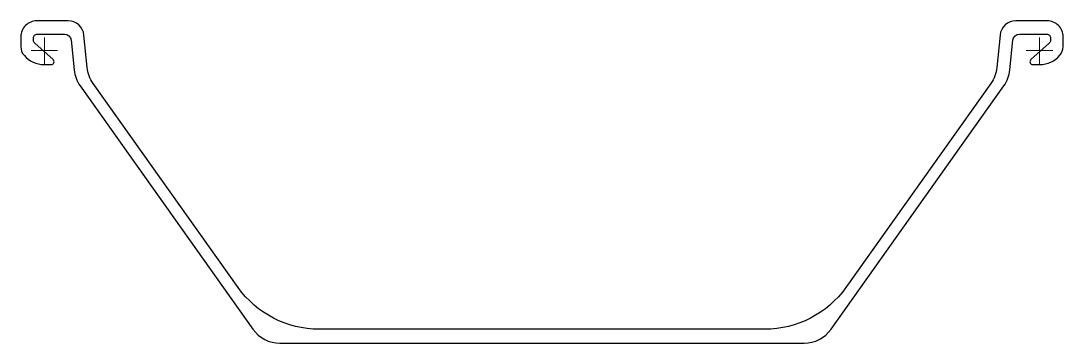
# Model space of a CAD drawing. Header units: millimetres. Extents: x -13 to 772, y 170 to 413.
import ezdxf

# ---------------------------------------------------------------- set-up
doc = ezdxf.new("R2010")
doc.units = ezdxf.units.MM
doc.layers.add('ref', color=4, linetype='Continuous', lineweight=5)

# ---------------------------------------------------------------- blocks, each defined once
blk = doc.blocks.new('AU18-s')
blk.add_lwpolyline([(36.72, -24.67, -0.130061), (32.23, -12.69), (29.79, 11.69, 0.385312), (17.85, 22.5), (-5.75, 22.5, 0.414214), (-17.75, 10.5), (-17.75, 3, 0.17875), (-15.35, -3.5, 0.219232), (-0.15, -10.5), (5.12, -10.5, 0.687281), (6.55, -6.79), (-7.26, 5.64, -0.212557), (-8.25, 7.87), (-8.25, 9.5, -0.414214), (-5.25, 12.5), (15.14, 12.5, -0.385312), (20.11, 8), (22.37, -14.55, 0.130061), (26.85, -26.53), (157.13, -210.17, 0.243069), (177.52, -220.7), (375, -220.7), (572.48, -220.7, 0.243069), (592.87, -210.17), (723.15, -26.53, 0.130061), (727.63, -14.55), (729.89, 8, -0.385312), (734.86, 12.5), (755.25, 12.5, -0.414214), (758.25, 9.5), (758.25, 7.87, -0.212557), (757.26, 5.64), (743.45, -6.79, 0.687281), (744.88, -10.5), (750.15, -10.5, 0.219232), (765.35, -3.5, 0.17875), (767.75, 3), (767.75, 10.5, 0.414214), (755.75, 22.5), (732.15, 22.5, 0.385312), (720.21, 11.69), (717.77, -12.69, -0.130061), (713.28, -24.67), (604.09, -178.6, -0.243069), (542.92, -210.2), (375, -210.2), (207.08, -210.2, -0.243069), (145.91, -178.6)], format="xyb", close=True)
at = {"layer": 'ref'}
for p, q in [((0, -10), (0, 10)), ((750, -10), (750, 10)), ((10, 0), (-10, 0)), ((760, 0), (740, 0))]:
    blk.add_line(p, q, dxfattribs=at)

msp = doc.modelspace()

# ---------------------------------------------------------------- block references
msp.add_blockref('AU18-s', (4.31, 390.67))

doc.saveas('drawing.dxf')
